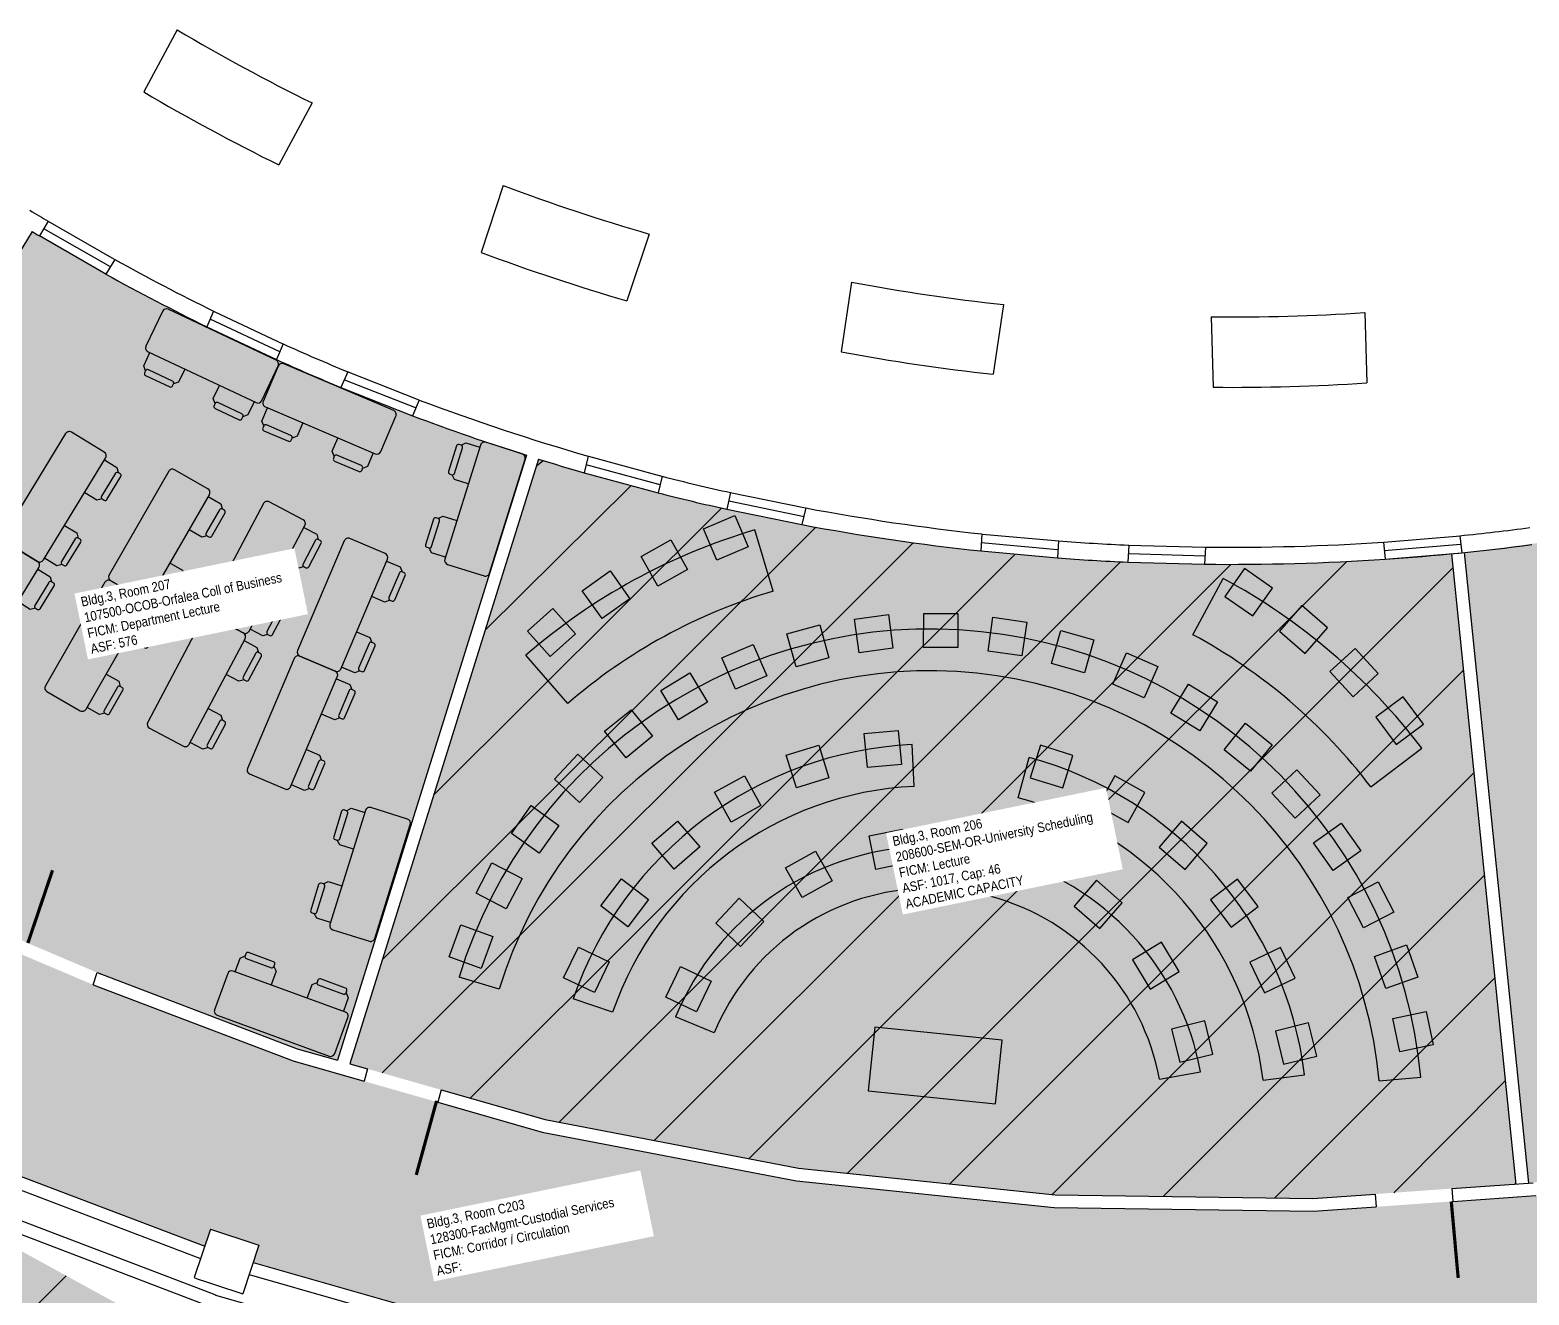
# Model space of a CAD drawing. Header units: inches. Extents: x 69197311 to 69201527, y 27671022 to 27674936.
# Drawn here: x 69199159 to 69199862, y 27671511 to 27672104 of the extents above; entities that cross this region are included whole.
import ezdxf

# ---------------------------------------------------------------- set-up
doc = ezdxf.new("R2010")
doc.units = ezdxf.units.IN
doc.header["$LTSCALE"] = 100
doc.header["$MEASUREMENT"] = 0
doc.layers.get('0').update_dxf_attribs({"linetype": 'CONTINUOUS'})
for name, color, linetype in [('A-DOOR', 2, 'CONTINUOUS'), ('A-FLOR', 3, 'CONTINUOUS'), ('A-FURN', 3, 'CONTINUOUS'), ('A-GLAZ', 1, 'CONTINUOUS'), ('A-WALL', 5, 'CONTINUOUS'), ('Rooms-Capacity', 4, 'CONTINUOUS'), ('Rooms-Category-Color', 7, 'CONTINUOUS'), ('Rooms-College-Color', 7, 'CONTINUOUS'), ('Rooms-Department-Color', 7, 'CONTINUOUS'), ('Rooms-Division-Color', 7, 'CONTINUOUS'), ('Rooms-Information', 7, 'CONTINUOUS')]:
    doc.layers.add(name, color=color, linetype=linetype)
doc.styles.add('CP_ROOMVNUMBER', font='arial.ttf', dxfattribs={"width": 0.85, "height": 0.075})
pattern_1 = [(45, (0, 0), (-26.51650429449553, 26.51650429449553), [])]

# ---------------------------------------------------------------- blocks, each defined once
blk = doc.blocks.new('Table + Chairs')
at = {"layer": 'A-FURN'}
for p, q in [((20.0000000293884, 29.99999999027285), (1.99992387535935, 29.99999999772346)), ((-1.241763430925291e-09, 27.99999999855127), (1.61429246277284e-08, -28.00000001179675)), ((22.00000004594525, -28.00000001117587), (22.00000002856056, 27.99999999089374)), ((29.63104361171524, 24.27115365759366), (29.63104358191292, 11.72884637758964)), ((31.67104357356827, 25.23115366221302), (30.59104360515873, 25.23115365476244)), ((32.63104358191292, 11.72884637758964), (32.63104359681408, 24.27115365759366)), ((30.59104357535641, 10.76884637669557), (31.67104358846943, 10.76884636924499)), ((29.56244228873402, -11.728846349443), (29.56244227383286, -24.27115363317231)), ((31.60244226548821, -10.76884634482364), (30.52244228217751, -10.76884634482364)), ((32.56244227383286, -24.27115362944702), (32.56244228873402, -11.72884633826713)), ((30.52244225237519, -25.23115361916522), (31.60244226548821, -25.23115363406638)), ((2.000000016142924, -30.00000001117587), (20.00000004594525, -30.00000001179675))]:
    blk.add_line(p, q, dxfattribs=at)
for points in [[(22.00000002856056, 26.99999999151462), (28.82219719762604, 26.99999999151462), (30.59104356045525, 25.23115365476244)], [(30.59104357535641, 10.76884637669557), (28.82219718272487, 8.999999991514622), (22.0686013388137, 8.999999998965203)], [(22.00000004563481, -9.000000004346171), (28.75359587464482, -9.000000004346171), (30.52244223747402, -10.76884634482364)], [(30.52244225237519, -25.23115361916522), (28.75359587464482, -27.00000001179675), (22.00000004563481, -27.00000001179675)]]:
    blk.add_lwpolyline(points, dxfattribs=at)
for centre, radius, start, end in [((1.999999998758238, 27.99999999917215), 2, 89.99999997628409, 180.0000000177869), ((20.00000002856056, 27.99999999027285), 2, 1.778698488949147e-08, 89.99999997628409), ((30.59104357535641, 24.27115365014308), 0.9600000078126194, 89.99999914622636, 179.9999995731132), ((31.67104358846943, 24.27115365386837), 0.9599999999999996, 0, 90), ((30.59104360515873, 11.72884637013906), 0.9600000044374749, 180, 270), ((31.67104358846943, 11.72884638131493), 0.960000005562523, 270, 359.9999997865566), ((30.52244226727635, -11.72884635316829), 0.9600000078126194, 89.99999914622636, 179.9999995731132), ((31.60244226548821, -11.72884634571771), 0.9599999999999996, 0, 90), ((2.000000016142924, -28.00000001117587), 2, 180.0000000177869, 270), ((20.00000004594525, -28.00000001179675), 2, 270, 1.778695944505402e-08), ((30.52244228217751, -24.27115362199644), 0.9600000044374749, 180, 270), ((31.60244226548821, -24.27115362199644), 0.960000005562523, 270, 359.9999997865566)]:
    blk.add_arc(centre, radius, start, end, dxfattribs=at)
blk = doc.blocks.new('*U11')
at = {"layer": 'A-FURN'}
blk.add_lwpolyline([(7.369307279586792, -3.108333382755518), (-7.369258612394333, 3.108312856405973), (-1.151213273406029, 17.85019580647349), (13.58735270798206, 11.63354950025678)], close=True, dxfattribs=at)
blk = doc.blocks.new('*U12')
at = {"color": 0, "linetype": 'ByBlock', "lineweight": -2, "transparency": 16777216}
for p, rotation in [((69199547.74625815, 27671716.71254561), 307.2903862480623), ((69199511.66058788, 27671700.88706709), 324.8602574987082), ((69199482.03554618, 27671674.90672307), 342.4301287493541)]:
    blk.add_blockref('*U11', p, dxfattribs=dict(at, rotation=rotation))
blk.add_blockref('*U11', (69199461.63517697, 27671641.19550379), dxfattribs=at)
blk = doc.blocks.new('*U13')
at = {"layer": 'A-FURN'}
blk.add_lwpolyline([(3.739663824439049, -10.67612842842937), (-10.67528663575649, -3.742066260427237), (-3.739663913846016, 10.67612842842937), (10.67528663575649, 3.742066189646721)], close=True, dxfattribs=at)
blk = doc.blocks.new('*U14')
at = {"color": 0, "linetype": 'ByBlock', "lineweight": -2, "transparency": 16777216}
for p, rotation in [((69199558.74532479, 27671766.79590467), 301.075042275274), ((69199523.52182195, 27671758.58634529), 312.8600338202193), ((69199490.71751547, 27671743.35580053), 324.6450253651645), ((69199461.71537438, 27671721.74636208), 336.4300169101097), ((69199437.73807548, 27671694.66904399), 348.2150084550549)]:
    blk.add_blockref('*U13', p, dxfattribs=dict(at, rotation=rotation))
blk.add_blockref('*U13', (69199419.79645744, 27671663.26537606), dxfattribs=at)
blk = doc.blocks.new('*U15')
at = {"layer": 'A-FURN'}
blk.add_lwpolyline([(4.821261361241341, -10.23329088836908), (-10.23220570385456, -4.823564134538174), (-4.82126148045063, 10.23329088836908), (10.23220570385456, 4.823564074933529)], close=True, dxfattribs=at)
blk = doc.blocks.new('*U16')
at = {"color": 0, "linetype": 'ByBlock', "lineweight": -2, "transparency": 16777216}
for p, rotation in [((69199554.54506749, 27671820.87199564), 297.4495578507831), ((69199585.91963758, 27671822.33077997), 289.630752582131), ((69199617.20098001, 27671819.50778254), 281.8119473134789), ((69199523.66063325, 27671815.15855347), 305.2683631194352), ((69199493.84058501, 27671805.29668642), 313.0871683880873), ((69199647.80746476, 27671812.45549278), 273.9931420448269), ((69199677.17000973, 27671801.30503754), 266.1743367761749), ((69199465.6393822, 27671791.46976125), 320.9059736567395), ((69199704.74266207, 27671786.26374296), 258.3555315075226), ((69199439.58138427, 27671773.93486907), 328.7247789253917), ((69199730.01274928, 27671767.61127954), 250.5367262388706), ((69199416.15110096, 27671753.01804514), 336.5435841940437), ((69199752.51041168, 27671745.69446211), 242.7179209702184), ((69199395.78418355, 27671729.1082067), 344.3623894626958), ((69199771.81733866, 27671720.9208013), 234.8991157015663), ((69199378.85932457, 27671702.64992164), 352.1811947313479), ((69199787.57454665, 27671693.75092652), 227.0803104329142), ((69199799.48905377, 27671664.69002117), 219.2615051642622), ((69199807.33932748, 27671634.2784296), 211.4426998956101)]:
    blk.add_blockref('*U15', p, dxfattribs=dict(at, rotation=rotation))
blk.add_blockref('*U15', (69199365.69121663, 27671674.13514244), dxfattribs=at)
blk = doc.blocks.new('*U17')
at = {"layer": 'A-FURN'}
blk.add_lwpolyline([(-0.6777580380439758, -11.29183103516698), (-11.29198330640793, 0.6752169169485569), (0.6777580082416534, 11.29183103516698), (11.29198330640793, -0.6752170510590076)], close=True, dxfattribs=at)
blk = doc.blocks.new('*U18')
at = {"color": 0, "linetype": 'ByBlock', "lineweight": -2, "transparency": 16777216}
for p, rotation in [((69199485.14717299, 27671865.81471189), 341.5448217482181), ((69199456.36118872, 27671853.97660818), 347.6965478321454), ((69199429.00955693, 27671839.12191775), 353.8482739160727)]:
    blk.add_blockref('*U17', p, dxfattribs=dict(at, rotation=rotation))
blk.add_blockref('*U17', (69199403.40728064, 27671821.42171896), dxfattribs=at)
blk = doc.blocks.new('*U19')
at = {"layer": 'A-FURN'}
blk.add_lwpolyline([(7.369307279586792, -3.108333382755518), (-7.369258612394333, 3.108312856405973), (-1.151213273406029, 17.85019580647349), (13.58735270798206, 11.63354950025678)], close=True, dxfattribs=at)
blk = doc.blocks.new('*U20')
at = {"color": 0, "linetype": 'ByBlock', "lineweight": -2, "transparency": 16777216}
for p, rotation in [((69199547.74625815, 27671716.71254561), 307.2903862480623), ((69199511.66058788, 27671700.88706709), 324.8602574987082), ((69199482.03554618, 27671674.90672307), 342.4301287493541)]:
    blk.add_blockref('*U19', p, dxfattribs=dict(at, rotation=rotation))
blk.add_blockref('*U19', (69199461.63517697, 27671641.19550379), dxfattribs=at)
blk = doc.blocks.new('*U21')
at = {"layer": 'A-FURN'}
blk.add_lwpolyline([(3.739663824439049, -10.67612842842937), (-10.67528663575649, -3.742066260427237), (-3.739663913846016, 10.67612842842937), (10.67528663575649, 3.742066189646721)], close=True, dxfattribs=at)
blk = doc.blocks.new('*U22')
at = {"color": 0, "linetype": 'ByBlock', "lineweight": -2, "transparency": 16777216}
for p, rotation in [((69199558.74532479, 27671766.79590467), 301.075042275274), ((69199523.52182195, 27671758.58634529), 312.8600338202193), ((69199490.71751547, 27671743.35580053), 324.6450253651645), ((69199461.71537438, 27671721.74636208), 336.4300169101097), ((69199437.73807548, 27671694.66904399), 348.2150084550549)]:
    blk.add_blockref('*U21', p, dxfattribs=dict(at, rotation=rotation))
blk.add_blockref('*U21', (69199419.79645744, 27671663.26537606), dxfattribs=at)
blk = doc.blocks.new('*U23')
at = {"layer": 'A-FURN'}
blk.add_lwpolyline([(-0.6777580380439758, -11.29183103516698), (-11.29198330640793, 0.6752169169485569), (0.6777580082416534, 11.29183103516698), (11.29198330640793, -0.6752170510590076)], close=True, dxfattribs=at)
blk = doc.blocks.new('*U24')
at = {"color": 0, "linetype": 'ByBlock', "lineweight": -2, "transparency": 16777216}
for p, rotation in [((69199485.14717299, 27671865.81471189), 341.5448217482181), ((69199456.36118872, 27671853.97660818), 347.6965478321454), ((69199429.00955693, 27671839.12191775), 353.8482739160727)]:
    blk.add_blockref('*U23', p, dxfattribs=dict(at, rotation=rotation))
blk.add_blockref('*U23', (69199403.40728064, 27671821.42171896), dxfattribs=at)

msp = doc.modelspace()

# ---------------------------------------------------------------- hatches: boundary and pattern name
at = {"layer": 'Rooms-Capacity'}
h = msp.add_hatch(dxfattribs=at)
h.set_pattern_fill('ANSI31', color=256, scale=300, style=0)
h.set_pattern_definition(pattern_1)
edge = h.paths.add_edge_path()
edge.add_line((69199519.2504091, 27671570.29798446), (69199639.51212722, 27671557.82005546))
edge.add_line((69199639.51212722, 27671557.82005546), (69199760.40625857, 27671556.03439976))
edge.add_line((69199760.40625857, 27671556.03439976), (69199789.59018523, 27671558.11424194))
edge.add_line((69199789.59018523, 27671558.11424194), (69199825.50580344, 27671560.67382958))
edge.add_line((69199825.50580344, 27671560.67382958), (69199855.66255242, 27671562.64077414))
edge.add_line((69199855.66255239, 27671562.64077413), (69199825.55941412, 27671858.36415491))
edge.add_arc((69199721.44889782, 27672941.97427492), 1088.599968667274, 252.6803046524056, 275.4879884514759, ccw=False)
edge.add_line((69199397.3693623, 27671902.733039), (69199308.92238852, 27671619.17778912))
edge.add_line((69199308.92238852, 27671619.17778912), (69199317.12350073, 27671616.83798666))
edge.add_line((69199317.12350073, 27671616.83798666), (69199351.74380183, 27671606.96070851))
edge.add_line((69199351.74380183, 27671606.96070851), (69199400.50300711, 27671593.04955763))
edge.add_line((69199400.50300711, 27671593.04955763), (69199519.2504091, 27671570.29798446))
h = msp.add_hatch(dxfattribs=at)
h.set_pattern_fill('ANSI31', color=256, scale=300, style=0)
h.set_pattern_definition(pattern_1)
h.paths.add_polyline_path([(69198949.13047513, 27671664.01720709), (69198795.30906674, 27671411.86803553), (69198800.4458251, 27671408.7697687), (69198831.5120892, 27671390.52640454), (69198932.66355234, 27671336.72076119), (69198965.15463598, 27671321.15597393), (69198995.19120188, 27671307.47349158), (69199028.23413154, 27671293.18486622), (69199058.77626885, 27671280.67153587), (69199092.3710447, 27671267.65907239), (69199223.29123406, 27671224.14600047), (69199257.99150085, 27671214.45969509), (69199289.94768342, 27671206.20087496), (69199324.96980959, 27671197.86717067), (69199357.22086087, 27671190.84753229), (69199392.5648465, 27671183.86642911), (69199416.87935024, 27671179.49151607), (69199468.31828484, 27671470.09196571), (69199416.22402471, 27671480.07303765), (69199412.41895558, 27671460.21321766), (69199237.56676127, 27671485.98610763), (69199082.67801192, 27671570.99422464), (69199091.02128299, 27671588.15850855), (69199021.91385263, 27671621.75047353), (69199017.38729215, 27671613.37350448), (69198996.27272192, 27671624.78292704), (69199000.79928237, 27671633.15989607)])
at = {"layer": 'Rooms-Category-Color', "true_color": 0xffff64}
h = msp.add_hatch(color=51, dxfattribs=at)
edge = h.paths.add_edge_path()
edge.add_line((69199303.15089515, 27671620.82441389), (69199391.64646626, 27671904.53546362))
edge.add_arc((69199721.34509341, 27672941.37817845), 1088.000000019028, 238.93105535514178, 252.3602070149921, ccw=False)
edge.add_line((69199159.86186835, 27672009.45511939), (69199005.37773022, 27671756.21957923))
edge.add_line((69199005.37773022, 27671756.21957923), (69199062.50116542, 27671722.10469054))
edge.add_line((69199062.50116542, 27671722.10469054), (69199157.20475791, 27671676.07085966))
edge.add_line((69199157.20475791, 27671676.07085966), (69199190.4276819, 27671661.94186472))
edge.add_line((69199190.4276819, 27671661.94186472), (69199284.23510434, 27671626.22114705))
edge.add_line((69199284.23510434, 27671626.22114705), (69199303.15089515, 27671620.82441389))
h = msp.add_hatch(color=51, dxfattribs=at)
edge = h.paths.add_edge_path()
edge.add_line((69199519.2504091, 27671570.29798446), (69199639.51212722, 27671557.82005546))
edge.add_line((69199639.51212722, 27671557.82005546), (69199760.40625857, 27671556.03439976))
edge.add_line((69199760.40625857, 27671556.03439976), (69199789.59018523, 27671558.11424194))
edge.add_line((69199789.59018523, 27671558.11424194), (69199825.50580344, 27671560.67382958))
edge.add_line((69199825.50580344, 27671560.67382958), (69199855.66255242, 27671562.64077414))
edge.add_line((69199855.66255239, 27671562.64077413), (69199825.55941412, 27671858.36415491))
edge.add_arc((69199721.44889782, 27672941.97427492), 1088.599968667274, 252.6803046524056, 275.4879884514759, ccw=False)
edge.add_line((69199397.3693623, 27671902.733039), (69199308.92238852, 27671619.17778912))
edge.add_line((69199308.92238852, 27671619.17778912), (69199317.12350073, 27671616.83798666))
edge.add_line((69199317.12350073, 27671616.83798666), (69199351.74380183, 27671606.96070851))
edge.add_line((69199351.74380183, 27671606.96070851), (69199400.50300711, 27671593.04955763))
edge.add_line((69199400.50300711, 27671593.04955763), (69199519.2504091, 27671570.29798446))
at = {"layer": 'Rooms-Category-Color', "true_color": 0xfa9ba3}
h = msp.add_hatch(color=241, dxfattribs=at)
edge = h.paths.add_edge_path()
edge.add_arc((69199652.69893168, 27673377.26084651), 1528.784391157919, 276.71755623772003, 281.445745607638, ccw=False)
edge.add_line((69199831.5285671, 27671858.97178439), (69199861.63170537, 27671563.24840359))
edge.add_arc((69199418.63836429, 27675046.30505436), 3511.114742181804, 277.2482609196575, 279.7987188045652)
edge.add_line((69200016.18607926, 27671586.41149226), (69199956.07081002, 27671878.87931363))
at = {"layer": 'Rooms-Category-Color', "true_color": 0xadadad}
msp.add_hatch(color=253, dxfattribs=at).paths.add_polyline_path([(69199926.06552023, 27671468.57401015), (69199923.92153575, 27671479.00474557), (69199929.7986694, 27671480.21276043), (69199931.99457958, 27671469.52940042), (69199991.28517318, 27671479.08330309), (69199993.35913116, 27671468.9932548), (69200120.69702724, 27671495.16690998), (69200101.7714612, 27671587.24200406), (69200067.74570948, 27671752.78126895), (69199993.30201636, 27671737.47974747), (69200025.3006221, 27671581.80278522), (69199912.64849424, 27671563.65037013), (69199915.33979197, 27671550.55689168), (69199909.4626583, 27671549.34887683), (69199906.71943489, 27671562.69497985), (69199881.69957168, 27671558.66335657), (69199826.04787353, 27671554.6972436), (69199790.13225535, 27671552.13765596), (69199760.57552357, 27671550.03124518), (69199639.15751782, 27671551.82463872), (69199518.37466574, 27671564.35663873), (69199399.11269182, 27671587.20680203), (69199350.15453072, 27671601.17471562), (69199315.5342296, 27671611.05199375), (69199282.3409616, 27671620.52213496), (69199188.5006638, 27671656.25537116), (69199155.26374671, 27671670.34307327), (69199059.64617589, 27671716.82117369), (69199037.4087836, 27671730.10164537), (69198988.18616393, 27671647.68117633), (69199003.65427193, 27671638.44341288), (69199007.6821445, 27671645.89749724), (69199028.79671477, 27671634.48807471), (69199024.76884219, 27671627.03399035), (69199054.34299836, 27671612.65848815), (69199086.72419879, 27671596.9185287), (69199130.71830007, 27671575.53373257), (69199240.80985583, 27671533.61221637), (69199243.49750215, 27671541.69868672), (69199266.27252007, 27671534.12910559), (69199263.58487377, 27671526.04263524), (69199376.8676472, 27671493.72271239), (69199421.13502142, 27671485.24124341), (69199456.50903657, 27671478.46370993), (69199492.56625973, 27671471.55527624), (69199493.80887382, 27671479.98559984), (69199517.55233201, 27671476.48585801), (69199516.30971792, 27671468.05553442), (69199576.20033234, 27671461.84149686), (69199612.00898352, 27671458.12611832), (69199633.4837672, 27671455.897971), (69199751.27399272, 27671454.15816124), (69199751.0338184, 27671462.67618694), (69199775.02428392, 27671463.35262232), (69199775.26445824, 27671454.83459661), (69199883.7475855, 27671462.56583127), (69199919.48325506, 27671467.51336432)])
at = {"layer": 'Rooms-Category-Color', "true_color": 0xffff64}
msp.add_hatch(color=51, dxfattribs=at).paths.add_polyline_path([(69198949.13047513, 27671664.01720709), (69198795.30906674, 27671411.86803553), (69198800.4458251, 27671408.7697687), (69198831.5120892, 27671390.52640454), (69198932.66355234, 27671336.72076119), (69198965.15463598, 27671321.15597393), (69198995.19120188, 27671307.47349158), (69199028.23413154, 27671293.18486622), (69199058.77626885, 27671280.67153587), (69199092.3710447, 27671267.65907239), (69199223.29123406, 27671224.14600047), (69199257.99150085, 27671214.45969509), (69199289.94768342, 27671206.20087496), (69199324.96980959, 27671197.86717067), (69199357.22086087, 27671190.84753229), (69199392.5648465, 27671183.86642911), (69199416.87935024, 27671179.49151607), (69199468.31828484, 27671470.09196571), (69199416.22402471, 27671480.07303765), (69199412.41895558, 27671460.21321766), (69199237.56676127, 27671485.98610763), (69199082.67801192, 27671570.99422464), (69199091.02128299, 27671588.15850855), (69199021.91385263, 27671621.75047353), (69199017.38729215, 27671613.37350448), (69198996.27272192, 27671624.78292704), (69199000.79928237, 27671633.15989607)])
at = {"layer": 'Rooms-College-Color', "true_color": 0xfa9ba3}
h = msp.add_hatch(color=241, dxfattribs=at)
edge = h.paths.add_edge_path()
edge.add_line((69199303.15089515, 27671620.82441389), (69199391.64646626, 27671904.53546362))
edge.add_arc((69199721.34509341, 27672941.37817845), 1088.000000019028, 238.93105535514178, 252.3602070149921, ccw=False)
edge.add_line((69199159.86186835, 27672009.45511939), (69199005.37773022, 27671756.21957923))
edge.add_line((69199005.37773022, 27671756.21957923), (69199062.50116542, 27671722.10469054))
edge.add_line((69199062.50116542, 27671722.10469054), (69199157.20475791, 27671676.07085966))
edge.add_line((69199157.20475791, 27671676.07085966), (69199190.4276819, 27671661.94186472))
edge.add_line((69199190.4276819, 27671661.94186472), (69199284.23510434, 27671626.22114705))
edge.add_line((69199284.23510434, 27671626.22114705), (69199303.15089515, 27671620.82441389))
at = {"layer": 'Rooms-College-Color', "true_color": 0xffff64}
h = msp.add_hatch(color=51, dxfattribs=at)
edge = h.paths.add_edge_path()
edge.add_line((69199519.2504091, 27671570.29798446), (69199639.51212722, 27671557.82005546))
edge.add_line((69199639.51212722, 27671557.82005546), (69199760.40625857, 27671556.03439976))
edge.add_line((69199760.40625857, 27671556.03439976), (69199789.59018523, 27671558.11424194))
edge.add_line((69199789.59018523, 27671558.11424194), (69199825.50580344, 27671560.67382958))
edge.add_line((69199825.50580344, 27671560.67382958), (69199855.66255242, 27671562.64077414))
edge.add_line((69199855.66255239, 27671562.64077413), (69199825.55941412, 27671858.36415491))
edge.add_arc((69199721.44889782, 27672941.97427492), 1088.599968667274, 252.6803046524056, 275.4879884514759, ccw=False)
edge.add_line((69199397.3693623, 27671902.733039), (69199308.92238852, 27671619.17778912))
edge.add_line((69199308.92238852, 27671619.17778912), (69199317.12350073, 27671616.83798666))
edge.add_line((69199317.12350073, 27671616.83798666), (69199351.74380183, 27671606.96070851))
edge.add_line((69199351.74380183, 27671606.96070851), (69199400.50300711, 27671593.04955763))
edge.add_line((69199400.50300711, 27671593.04955763), (69199519.2504091, 27671570.29798446))
at = {"layer": 'Rooms-College-Color', "true_color": 0xfa9ba3}
h = msp.add_hatch(color=241, dxfattribs=at)
edge = h.paths.add_edge_path()
edge.add_arc((69199652.69893168, 27673377.26084651), 1528.784391157919, 276.71755623772003, 281.445745607638, ccw=False)
edge.add_line((69199831.5285671, 27671858.97178439), (69199861.63170537, 27671563.24840359))
edge.add_arc((69199418.63836429, 27675046.30505436), 3511.114742181804, 277.2482609196575, 279.7987188045652)
edge.add_line((69200016.18607926, 27671586.41149226), (69199956.07081002, 27671878.87931363))
at = {"layer": 'Rooms-College-Color', "true_color": 0xadadad}
msp.add_hatch(color=253, dxfattribs=at).paths.add_polyline_path([(69199926.06552023, 27671468.57401015), (69199923.92153575, 27671479.00474557), (69199929.7986694, 27671480.21276043), (69199931.99457958, 27671469.52940042), (69199991.28517318, 27671479.08330309), (69199993.35913116, 27671468.9932548), (69200120.69702724, 27671495.16690998), (69200101.7714612, 27671587.24200406), (69200067.74570948, 27671752.78126895), (69199993.30201636, 27671737.47974747), (69200025.3006221, 27671581.80278522), (69199912.64849424, 27671563.65037013), (69199915.33979197, 27671550.55689168), (69199909.4626583, 27671549.34887683), (69199906.71943489, 27671562.69497985), (69199881.69957168, 27671558.66335657), (69199826.04787353, 27671554.6972436), (69199790.13225535, 27671552.13765596), (69199760.57552357, 27671550.03124518), (69199639.15751782, 27671551.82463872), (69199518.37466574, 27671564.35663873), (69199399.11269182, 27671587.20680203), (69199350.15453072, 27671601.17471562), (69199315.5342296, 27671611.05199375), (69199282.3409616, 27671620.52213496), (69199188.5006638, 27671656.25537116), (69199155.26374671, 27671670.34307327), (69199059.64617589, 27671716.82117369), (69199037.4087836, 27671730.10164537), (69198988.18616393, 27671647.68117633), (69199003.65427193, 27671638.44341288), (69199007.6821445, 27671645.89749724), (69199028.79671477, 27671634.48807471), (69199024.76884219, 27671627.03399035), (69199054.34299836, 27671612.65848815), (69199086.72419879, 27671596.9185287), (69199130.71830007, 27671575.53373257), (69199240.80985583, 27671533.61221637), (69199243.49750215, 27671541.69868672), (69199266.27252007, 27671534.12910559), (69199263.58487377, 27671526.04263524), (69199376.8676472, 27671493.72271239), (69199421.13502142, 27671485.24124341), (69199456.50903657, 27671478.46370993), (69199492.56625973, 27671471.55527624), (69199493.80887382, 27671479.98559984), (69199517.55233201, 27671476.48585801), (69199516.30971792, 27671468.05553442), (69199576.20033234, 27671461.84149686), (69199612.00898352, 27671458.12611832), (69199633.4837672, 27671455.897971), (69199751.27399272, 27671454.15816124), (69199751.0338184, 27671462.67618694), (69199775.02428392, 27671463.35262232), (69199775.26445824, 27671454.83459661), (69199883.7475855, 27671462.56583127), (69199919.48325506, 27671467.51336432)])
at = {"layer": 'Rooms-College-Color', "true_color": 0xffff64}
msp.add_hatch(color=51, dxfattribs=at).paths.add_polyline_path([(69198949.13047513, 27671664.01720709), (69198795.30906674, 27671411.86803553), (69198800.4458251, 27671408.7697687), (69198831.5120892, 27671390.52640454), (69198932.66355234, 27671336.72076119), (69198965.15463598, 27671321.15597393), (69198995.19120188, 27671307.47349158), (69199028.23413154, 27671293.18486622), (69199058.77626885, 27671280.67153587), (69199092.3710447, 27671267.65907239), (69199223.29123406, 27671224.14600047), (69199257.99150085, 27671214.45969509), (69199289.94768342, 27671206.20087496), (69199324.96980959, 27671197.86717067), (69199357.22086087, 27671190.84753229), (69199392.5648465, 27671183.86642911), (69199416.87935024, 27671179.49151607), (69199468.31828484, 27671470.09196571), (69199416.22402471, 27671480.07303765), (69199412.41895558, 27671460.21321766), (69199237.56676127, 27671485.98610763), (69199082.67801192, 27671570.99422464), (69199091.02128299, 27671588.15850855), (69199021.91385263, 27671621.75047353), (69199017.38729215, 27671613.37350448), (69198996.27272192, 27671624.78292704), (69199000.79928237, 27671633.15989607)])
at = {"layer": 'Rooms-Department-Color', "true_color": 0xfa9ba3}
h = msp.add_hatch(color=241, dxfattribs=at)
edge = h.paths.add_edge_path()
edge.add_line((69199303.15089515, 27671620.82441389), (69199391.64646626, 27671904.53546362))
edge.add_arc((69199721.34509341, 27672941.37817845), 1088.000000019028, 238.93105535514178, 252.3602070149921, ccw=False)
edge.add_line((69199159.86186835, 27672009.45511939), (69199005.37773022, 27671756.21957923))
edge.add_line((69199005.37773022, 27671756.21957923), (69199062.50116542, 27671722.10469054))
edge.add_line((69199062.50116542, 27671722.10469054), (69199157.20475791, 27671676.07085966))
edge.add_line((69199157.20475791, 27671676.07085966), (69199190.4276819, 27671661.94186472))
edge.add_line((69199190.4276819, 27671661.94186472), (69199284.23510434, 27671626.22114705))
edge.add_line((69199284.23510434, 27671626.22114705), (69199303.15089515, 27671620.82441389))
at = {"layer": 'Rooms-Department-Color', "true_color": 0x003fff}
h = msp.add_hatch(color=160, dxfattribs=at)
edge = h.paths.add_edge_path()
edge.add_line((69199519.2504091, 27671570.29798446), (69199639.51212722, 27671557.82005546))
edge.add_line((69199639.51212722, 27671557.82005546), (69199760.40625857, 27671556.03439976))
edge.add_line((69199760.40625857, 27671556.03439976), (69199789.59018523, 27671558.11424194))
edge.add_line((69199789.59018523, 27671558.11424194), (69199825.50580344, 27671560.67382958))
edge.add_line((69199825.50580344, 27671560.67382958), (69199855.66255242, 27671562.64077414))
edge.add_line((69199855.66255239, 27671562.64077413), (69199825.55941412, 27671858.36415491))
edge.add_arc((69199721.44889782, 27672941.97427492), 1088.599968667274, 252.6803046524056, 275.4879884514759, ccw=False)
edge.add_line((69199397.3693623, 27671902.733039), (69199308.92238852, 27671619.17778912))
edge.add_line((69199308.92238852, 27671619.17778912), (69199317.12350073, 27671616.83798666))
edge.add_line((69199317.12350073, 27671616.83798666), (69199351.74380183, 27671606.96070851))
edge.add_line((69199351.74380183, 27671606.96070851), (69199400.50300711, 27671593.04955763))
edge.add_line((69199400.50300711, 27671593.04955763), (69199519.2504091, 27671570.29798446))
at = {"layer": 'Rooms-Department-Color', "true_color": 0xfa9ba3}
h = msp.add_hatch(color=241, dxfattribs=at)
edge = h.paths.add_edge_path()
edge.add_arc((69199652.69893168, 27673377.26084651), 1528.784391157919, 276.71755623772003, 281.445745607638, ccw=False)
edge.add_line((69199831.5285671, 27671858.97178439), (69199861.63170537, 27671563.24840359))
edge.add_arc((69199418.63836429, 27675046.30505436), 3511.114742181804, 277.2482609196575, 279.7987188045652)
edge.add_line((69200016.18607926, 27671586.41149226), (69199956.07081002, 27671878.87931363))
at = {"layer": 'Rooms-Department-Color', "true_color": 0xacacac}
msp.add_hatch(color=253, dxfattribs=at).paths.add_polyline_path([(69199926.06552023, 27671468.57401015), (69199923.92153575, 27671479.00474557), (69199929.7986694, 27671480.21276043), (69199931.99457958, 27671469.52940042), (69199991.28517318, 27671479.08330309), (69199993.35913116, 27671468.9932548), (69200120.69702724, 27671495.16690998), (69200101.7714612, 27671587.24200406), (69200067.74570948, 27671752.78126895), (69199993.30201636, 27671737.47974747), (69200025.3006221, 27671581.80278522), (69199912.64849424, 27671563.65037013), (69199915.33979197, 27671550.55689168), (69199909.4626583, 27671549.34887683), (69199906.71943489, 27671562.69497985), (69199881.69957168, 27671558.66335657), (69199826.04787353, 27671554.6972436), (69199790.13225535, 27671552.13765596), (69199760.57552357, 27671550.03124518), (69199639.15751782, 27671551.82463872), (69199518.37466574, 27671564.35663873), (69199399.11269182, 27671587.20680203), (69199350.15453072, 27671601.17471562), (69199315.5342296, 27671611.05199375), (69199282.3409616, 27671620.52213496), (69199188.5006638, 27671656.25537116), (69199155.26374671, 27671670.34307327), (69199059.64617589, 27671716.82117369), (69199037.4087836, 27671730.10164537), (69198988.18616393, 27671647.68117633), (69199003.65427193, 27671638.44341288), (69199007.6821445, 27671645.89749724), (69199028.79671477, 27671634.48807471), (69199024.76884219, 27671627.03399035), (69199054.34299836, 27671612.65848815), (69199086.72419879, 27671596.9185287), (69199130.71830007, 27671575.53373257), (69199240.80985583, 27671533.61221637), (69199243.49750215, 27671541.69868672), (69199266.27252007, 27671534.12910559), (69199263.58487377, 27671526.04263524), (69199376.8676472, 27671493.72271239), (69199421.13502142, 27671485.24124341), (69199456.50903657, 27671478.46370993), (69199492.56625973, 27671471.55527624), (69199493.80887382, 27671479.98559984), (69199517.55233201, 27671476.48585801), (69199516.30971792, 27671468.05553442), (69199576.20033234, 27671461.84149686), (69199612.00898352, 27671458.12611832), (69199633.4837672, 27671455.897971), (69199751.27399272, 27671454.15816124), (69199751.0338184, 27671462.67618694), (69199775.02428392, 27671463.35262232), (69199775.26445824, 27671454.83459661), (69199883.7475855, 27671462.56583127), (69199919.48325506, 27671467.51336432)])
at = {"layer": 'Rooms-Department-Color', "true_color": 0x003fff}
msp.add_hatch(color=160, dxfattribs=at).paths.add_polyline_path([(69198949.13047513, 27671664.01720709), (69198795.30906674, 27671411.86803553), (69198800.4458251, 27671408.7697687), (69198831.5120892, 27671390.52640454), (69198932.66355234, 27671336.72076119), (69198965.15463598, 27671321.15597393), (69198995.19120188, 27671307.47349158), (69199028.23413154, 27671293.18486622), (69199058.77626885, 27671280.67153587), (69199092.3710447, 27671267.65907239), (69199223.29123406, 27671224.14600047), (69199257.99150085, 27671214.45969509), (69199289.94768342, 27671206.20087496), (69199324.96980959, 27671197.86717067), (69199357.22086087, 27671190.84753229), (69199392.5648465, 27671183.86642911), (69199416.87935024, 27671179.49151607), (69199468.31828484, 27671470.09196571), (69199416.22402471, 27671480.07303765), (69199412.41895558, 27671460.21321766), (69199237.56676127, 27671485.98610763), (69199082.67801192, 27671570.99422464), (69199091.02128299, 27671588.15850855), (69199021.91385263, 27671621.75047353), (69199017.38729215, 27671613.37350448), (69198996.27272192, 27671624.78292704), (69199000.79928237, 27671633.15989607)])
at = {"layer": 'Rooms-Division-Color', "true_color": 0xfa9ba3}
h = msp.add_hatch(color=241, dxfattribs=at)
edge = h.paths.add_edge_path()
edge.add_line((69199303.15089515, 27671620.82441389), (69199391.64646626, 27671904.53546362))
edge.add_arc((69199721.34509341, 27672941.37817845), 1088.000000019028, 238.93105535514178, 252.3602070149921, ccw=False)
edge.add_line((69199159.86186835, 27672009.45511939), (69199005.37773022, 27671756.21957923))
edge.add_line((69199005.37773022, 27671756.21957923), (69199062.50116542, 27671722.10469054))
edge.add_line((69199062.50116542, 27671722.10469054), (69199157.20475791, 27671676.07085966))
edge.add_line((69199157.20475791, 27671676.07085966), (69199190.4276819, 27671661.94186472))
edge.add_line((69199190.4276819, 27671661.94186472), (69199284.23510434, 27671626.22114705))
edge.add_line((69199284.23510434, 27671626.22114705), (69199303.15089515, 27671620.82441389))
at = {"layer": 'Rooms-Division-Color', "true_color": 0x003fff}
h = msp.add_hatch(color=160, dxfattribs=at)
edge = h.paths.add_edge_path()
edge.add_line((69199519.2504091, 27671570.29798446), (69199639.51212722, 27671557.82005546))
edge.add_line((69199639.51212722, 27671557.82005546), (69199760.40625857, 27671556.03439976))
edge.add_line((69199760.40625857, 27671556.03439976), (69199789.59018523, 27671558.11424194))
edge.add_line((69199789.59018523, 27671558.11424194), (69199825.50580344, 27671560.67382958))
edge.add_line((69199825.50580344, 27671560.67382958), (69199855.66255242, 27671562.64077414))
edge.add_line((69199855.66255239, 27671562.64077413), (69199825.55941412, 27671858.36415491))
edge.add_arc((69199721.44889782, 27672941.97427492), 1088.599968667274, 252.6803046524056, 275.4879884514759, ccw=False)
edge.add_line((69199397.3693623, 27671902.733039), (69199308.92238852, 27671619.17778912))
edge.add_line((69199308.92238852, 27671619.17778912), (69199317.12350073, 27671616.83798666))
edge.add_line((69199317.12350073, 27671616.83798666), (69199351.74380183, 27671606.96070851))
edge.add_line((69199351.74380183, 27671606.96070851), (69199400.50300711, 27671593.04955763))
edge.add_line((69199400.50300711, 27671593.04955763), (69199519.2504091, 27671570.29798446))
at = {"layer": 'Rooms-Division-Color', "true_color": 0xfa9ba3}
h = msp.add_hatch(color=241, dxfattribs=at)
edge = h.paths.add_edge_path()
edge.add_arc((69199652.69893168, 27673377.26084651), 1528.784391157919, 276.71755623772003, 281.445745607638, ccw=False)
edge.add_line((69199831.5285671, 27671858.97178439), (69199861.63170537, 27671563.24840359))
edge.add_arc((69199418.63836429, 27675046.30505436), 3511.114742181804, 277.2482609196575, 279.7987188045652)
edge.add_line((69200016.18607926, 27671586.41149226), (69199956.07081002, 27671878.87931363))
at = {"layer": 'Rooms-Division-Color', "true_color": 0xadadad}
msp.add_hatch(color=253, dxfattribs=at).paths.add_polyline_path([(69199926.06552023, 27671468.57401015), (69199923.92153575, 27671479.00474557), (69199929.7986694, 27671480.21276043), (69199931.99457958, 27671469.52940042), (69199991.28517318, 27671479.08330309), (69199993.35913116, 27671468.9932548), (69200120.69702724, 27671495.16690998), (69200101.7714612, 27671587.24200406), (69200067.74570948, 27671752.78126895), (69199993.30201636, 27671737.47974747), (69200025.3006221, 27671581.80278522), (69199912.64849424, 27671563.65037013), (69199915.33979197, 27671550.55689168), (69199909.4626583, 27671549.34887683), (69199906.71943489, 27671562.69497985), (69199881.69957168, 27671558.66335657), (69199826.04787353, 27671554.6972436), (69199790.13225535, 27671552.13765596), (69199760.57552357, 27671550.03124518), (69199639.15751782, 27671551.82463872), (69199518.37466574, 27671564.35663873), (69199399.11269182, 27671587.20680203), (69199350.15453072, 27671601.17471562), (69199315.5342296, 27671611.05199375), (69199282.3409616, 27671620.52213496), (69199188.5006638, 27671656.25537116), (69199155.26374671, 27671670.34307327), (69199059.64617589, 27671716.82117369), (69199037.4087836, 27671730.10164537), (69198988.18616393, 27671647.68117633), (69199003.65427193, 27671638.44341288), (69199007.6821445, 27671645.89749724), (69199028.79671477, 27671634.48807471), (69199024.76884219, 27671627.03399035), (69199054.34299836, 27671612.65848815), (69199086.72419879, 27671596.9185287), (69199130.71830007, 27671575.53373257), (69199240.80985583, 27671533.61221637), (69199243.49750215, 27671541.69868672), (69199266.27252007, 27671534.12910559), (69199263.58487377, 27671526.04263524), (69199376.8676472, 27671493.72271239), (69199421.13502142, 27671485.24124341), (69199456.50903657, 27671478.46370993), (69199492.56625973, 27671471.55527624), (69199493.80887382, 27671479.98559984), (69199517.55233201, 27671476.48585801), (69199516.30971792, 27671468.05553442), (69199576.20033234, 27671461.84149686), (69199612.00898352, 27671458.12611832), (69199633.4837672, 27671455.897971), (69199751.27399272, 27671454.15816124), (69199751.0338184, 27671462.67618694), (69199775.02428392, 27671463.35262232), (69199775.26445824, 27671454.83459661), (69199883.7475855, 27671462.56583127), (69199919.48325506, 27671467.51336432)])
at = {"layer": 'Rooms-Division-Color', "true_color": 0x003fff}
msp.add_hatch(color=160, dxfattribs=at).paths.add_polyline_path([(69198949.13047513, 27671664.01720709), (69198795.30906674, 27671411.86803553), (69198800.4458251, 27671408.7697687), (69198831.5120892, 27671390.52640454), (69198932.66355234, 27671336.72076119), (69198965.15463598, 27671321.15597393), (69198995.19120188, 27671307.47349158), (69199028.23413154, 27671293.18486622), (69199058.77626885, 27671280.67153587), (69199092.3710447, 27671267.65907239), (69199223.29123406, 27671224.14600047), (69199257.99150085, 27671214.45969509), (69199289.94768342, 27671206.20087496), (69199324.96980959, 27671197.86717067), (69199357.22086087, 27671190.84753229), (69199392.5648465, 27671183.86642911), (69199416.87935024, 27671179.49151607), (69199468.31828484, 27671470.09196571), (69199416.22402471, 27671480.07303765), (69199412.41895558, 27671460.21321766), (69199237.56676127, 27671485.98610763), (69199082.67801192, 27671570.99422464), (69199091.02128299, 27671588.15850855), (69199021.91385263, 27671621.75047353), (69199017.38729215, 27671613.37350448), (69198996.27272192, 27671624.78292704), (69199000.79928237, 27671633.15989607)])

# ---------------------------------------------------------------- linework, layer by layer
at = {"layer": 'A-DOOR'}
for points in [[(69199157.91508031, 27671675.83014826, 1.5, 1.5, 0), (69199169.46923065, 27671709.9256261, 0, 0, 0), (69199170.17955312, 27671709.68491464, 0, 0, -0.4142135623730951), (69199190.81881276, 27671663.09606445, 0, 0, -0.4142135623730951)], [(69199349.55468976, 27671601.82252418, 1.5, 1.5, 0), (69199340.01952615, 27671567.10825253, 0, 0, 0), (69199339.29631217, 27671567.30690177, 0, 0, -0.4142135623730951), (69199315.96093059, 27671612.60546651, 0, 0, -0.4142135623730951)], [(69199825.30093941, 27671554.62949757, 1.5, 1.5, 0), (69199828.55275396, 27671518.77666362, 0, 0, 0), (69199827.80581993, 27671518.70891748, 0, 0, -0.4142135623730951), (69199790.05954722, 27671552.93929722, 0, 0, -0.4142135623730951)]]:
    msp.add_lwpolyline(points, format="xyseb", dxfattribs=at)
at = {"layer": 'A-FURN'}
for p, q in [((69199507.31378707, 27671840.78945906), (69199498.80261041, 27671869.55744583)), ((69199704.14774844, 27671820.36666584), (69199718.38377076, 27671846.77448416)), ((69199411.01685277, 27671788.07341179), (69199391.36857226, 27671810.74458902)), ((69199573.41003212, 27671749.2685381), (69199572.47664979, 27671768.84633265)), ((69199622.17945158, 27671743.93929117), (69199627.31901944, 27671762.85346793)), ((69199787.57066655, 27671749.0035248), (69199811.45486417, 27671767.15792648)), ((69199575.69574934, 27671701.32537917), (69199574.76248053, 27671720.90079089)), ((69199609.59340087, 27671697.62123501), (69199614.73234311, 27671716.53310987)), ((69199378.82384723, 27671654.12427494), (69199360.0894289, 27671659.87926553)), ((69199432.09202185, 27671643.32339825), (69199413.56119317, 27671649.70850845)), ((69199479.75473684, 27671633.72888987), (69199461.63520145, 27671641.1954937)), ((69199688.4861592, 27671611.92953075), (69199707.75745168, 27671615.49113522)), ((69199737.09491597, 27671611.53209975), (69199756.54418656, 27671613.95843869)), ((69199791.44111478, 27671611.16371916), (69199810.95924753, 27671612.93596117))]:
    msp.add_line(p, q, dxfattribs=at)
msp.add_lwpolyline([(69199611.5949302, 27671600.3562399), (69199614.69938251, 27671630.19518043), (69199555.0215013, 27671636.40408523), (69199551.91704896, 27671606.56514453)], close=True, dxfattribs=at)
for centre, radius, start, end in [((69199580.90565059, 27671592.04714739), 289.4003999999999, 106.481158784634, 130.9142776216621), ((69199581.05602399, 27671592.03154512), 289.4003999999999, 37.23850126095132, 61.671619922479), ((69199580.90565059, 27671592.04714739), 259.4003999999999, 106.481158784634, 130.9142776216621), ((69199580.90565059, 27671592.04714739), 230.9999999999999, 5.188216921925243, 162.9236647561423), ((69199581.05602399, 27671592.03154512), 259.4003999999999, 37.23850126095132, 61.671619922479), ((69199580.90565059, 27671592.04714739), 211.4003999999999, 5.188216921925243, 162.9236647561423), ((69199580.90565059, 27671592.04714739), 177, 92.7295414736129, 160.9877440095502), ((69199580.90565059, 27671592.04714739), 177, 7.111035947800443, 74.79802632147185), ((69199580.90565059, 27671592.04714739), 157.4004, 92.7295414736129, 160.9877440095502), ((69199580.90565059, 27671592.04714739), 157.4004, 7.111035947800443, 74.79802632147185), ((69199580.90565059, 27671592.04714739), 129, 92.7295414736129, 157.6046753909164), ((69199580.90565059, 27671592.04714739), 129, 10.47091320810663, 74.79802632147185), ((69199580.90565059, 27671592.04714739), 109.4004, 92.7295414736129, 157.6046753909164), ((69199580.90565059, 27671592.04714739), 109.4004, 10.47091320810663, 74.79802632147185)]:
    msp.add_arc(centre, radius, start, end, dxfattribs=at)
at = {"layer": 'A-GLAZ'}
for p, q in [((69199198.49653676, 27671996.37459598), (69199167.28105319, 27672014.33156504)), ((69199194.50742121, 27671989.44011999), (69199163.29193763, 27672007.39708906)), ((69199196.68356046, 27671992.8081626), (69199165.46449783, 27672010.75926473)), ((69199245.2330414, 27671971.98677202), (69199277.82259473, 27671956.64969908)), ((69199241.82651737, 27671964.74829195), (69199274.4160707, 27671949.41121901)), ((69199243.30138513, 27671968.4809528), (69199275.8875758, 27671953.13610352)), ((69199307.64620441, 27671943.75319173), (69199341.14251, 27671930.51301413)), ((69199304.7054227, 27671936.31331251), (69199338.2017283, 27671923.07313489)), ((69199306.41152443, 27671939.9367513), (69199339.91119273, 27671926.70435004)), ((69199420.79930449, 27671904.03801554), (69199455.55700403, 27671894.59306374)), ((69199418.70148206, 27671896.31796753), (69199453.4591816, 27671886.87301574)), ((69199419.50577356, 27671900.25002899), (69199454.26151183, 27671890.79683506)), ((69199487.16698107, 27671887.07129878), (69199522.45353523, 27671879.84884164)), ((69199486.61377656, 27671883.09843872), (69199521.90229201, 27671875.88422371)), ((69199485.5627979, 27671879.23378665), (69199520.84935209, 27671872.01132951)), ((69199605.49749926, 27671867.60831496), (69199641.36724992, 27671864.34246439)), ((69199793.71566457, 27671863.80456834), (69199829.60758212, 27671866.81705023)), ((69199604.77211973, 27671859.6412688), (69199640.64187041, 27671856.37541824)), ((69199604.88139693, 27671863.65325715), (69199640.75064737, 27671860.37894911)), ((69199673.80314115, 27671862.42398685), (69199709.80777977, 27671861.4387009)), ((69199793.7957108, 27671859.80261171), (69199829.68860435, 27671862.80667773)), ((69199794.38476822, 27671855.83259869), (69199830.27668577, 27671858.84508057)), ((69199673.58429885, 27671854.42698067), (69199709.58893749, 27671853.44169471)), ((69199673.94822098, 27671858.41542053), (69199709.95335987, 27671857.43859205))]:
    msp.add_line(p, q, dxfattribs=at)
at = {"layer": 'A-WALL'}
for p, q in [((69199227.90866238, 27672103.93893376), (69199212.21028942, 27672074.88712173)), ((69199291.25237316, 27672069.71066616), (69199275.55400023, 27672040.65885413)), ((69199380.82486928, 27672030.97718059), (69199370.4097841, 27671999.640737)), ((69199167.45839411, 27672014.22688317), (69199163.29193763, 27672007.39708906)), ((69199159.86186826, 27672009.45511946), (69199005.37773013, 27671756.21957928)), ((69199449.14992309, 27672008.26843723), (69199438.73483789, 27671976.93199363)), ((69199198.67745677, 27671996.27578104), (69199194.50742121, 27671989.44011999)), ((69199544.08761087, 27671985.67750105), (69199539.27227056, 27671953.00856789)), ((69199245.00549802, 27671972.09979229), (69199241.82651737, 27671964.74829195)), ((69199615.31798545, 27671975.1782756), (69199610.50264515, 27671942.50934244)), ((69199784.70762786, 27671971.4456091), (69199785.63834411, 27671938.43681538)), ((69199712.73623134, 27671969.41630298), (69199713.66694757, 27671936.40750925)), ((69199277.59168866, 27671956.75494302), (69199274.4160707, 27671949.41121901)), ((69199307.88104069, 27671943.65703652), (69199304.7054227, 27671936.31331251)), ((69199341.38070898, 27671930.42463525), (69199338.2017283, 27671923.07313489)), ((69199391.64646615, 27671904.5354637), (69199303.15089509, 27671620.82441396)), ((69199397.3693622, 27671902.73303909), (69199308.92238846, 27671619.1777892)), ((69199420.55559224, 27671904.10980627), (69199418.70148206, 27671896.31796753)), ((69199455.3113305, 27671894.65661236), (69199453.4591816, 27671886.87301574)), ((69199487.41494682, 27671887.01738327), (69199485.5627979, 27671879.23378665)), ((69199522.70346224, 27671879.80316826), (69199520.84935209, 27671872.01132951)), ((69199605.24502322, 27671867.63669486), (69199604.77211973, 27671859.6412688)), ((69199829.35498965, 27671866.79274111), (69199830.27668577, 27671858.84508057)), ((69199641.11427364, 27671864.36238682), (69199640.64187041, 27671856.37541824)), ((69199674.05670205, 27671862.41394924), (69199673.58429885, 27671854.42698067)), ((69199710.06184095, 27671861.43712077), (69199709.58893749, 27671853.44169471)), ((69199793.46209607, 27671863.78867508), (69199794.38476822, 27671855.83259869)), ((69199861.63170528, 27671563.24840356), (69199831.52856699, 27671858.97178436)), ((69199855.66255236, 27671562.64077411), (69199825.55941409, 27671858.36415491)), ((69199188.50066373, 27671656.25537123), (69199190.4276818, 27671661.94186479)), ((69199190.4276818, 27671661.94186479), (69199284.23510426, 27671626.22114713)), ((69199188.50066373, 27671656.25537123), (69199282.34096158, 27671620.52213503)), ((69199282.34096158, 27671620.52213503), (69199315.53422955, 27671611.05199382)), ((69199284.23510426, 27671626.22114713), (69199303.15089509, 27671620.82441396)), ((69199308.92238846, 27671619.1777892), (69199317.12350066, 27671616.83798673)), ((69199317.12350066, 27671616.83798673), (69199315.53422955, 27671611.05199382)), ((69199351.74380177, 27671606.96070859), (69199350.15453067, 27671601.17471569)), ((69199351.74380177, 27671606.96070859), (69199400.50300705, 27671593.04955772)), ((69199350.15453067, 27671601.17471569), (69199399.11269176, 27671587.20680211)), ((69199400.50300705, 27671593.04955772), (69199519.25040904, 27671570.29798454)), ((69199399.11269176, 27671587.20680211), (69199518.37466565, 27671564.35663881)), ((69199130.71830001, 27671575.53373264), (69199240.80985577, 27671533.61221644)), ((69199128.33452284, 27671570.02116733), (69199238.91571303, 27671527.91320433)), ((69199518.37466565, 27671564.35663881), (69199639.15751776, 27671551.82463882)), ((69199519.25040904, 27671570.29798454), (69199639.51212716, 27671557.82005555)), ((69199639.51212716, 27671557.82005555), (69199760.40625852, 27671556.03439985)), ((69199760.40625852, 27671556.03439985), (69199789.59018515, 27671558.11424204)), ((69199789.59018515, 27671558.11424204), (69199790.13225526, 27671552.13765606)), ((69199825.50580336, 27671560.6738297), (69199863.69737771, 27671563.39561722)), ((69199825.50580336, 27671560.6738297), (69199826.04787347, 27671554.69724371)), ((69199826.04787347, 27671554.69724371), (69199864.91592512, 27671557.46724156)), ((69199243.89814118, 27671505.12941229), (69199125.16948885, 27671550.33982907)), ((69199245.79228403, 27671510.82842432), (69199127.55326587, 27671555.85239442)), ((69199639.15751776, 27671551.82463882), (69199760.5755235, 27671550.03124528)), ((69199760.5755235, 27671550.03124528), (69199790.13225526, 27671552.13765606)), ((69199243.49750209, 27671541.69868679), (69199235.92767578, 27671518.92293113)), ((69199266.27252002, 27671534.12910566), (69199258.7026937, 27671511.35335002)), ((69199263.5848737, 27671526.04263531), (69199376.86764711, 27671493.72271246)), ((69199261.69073096, 27671520.34362321), (69199375.47733182, 27671487.87995686)), ((69199245.95529494, 27671510.77424547), (69199367.62170082, 27671476.06244657))]:
    msp.add_line(p, q, dxfattribs=at)
for centre, radius, start, end in [((69199721.34509328, 27672941.37817851), 972, 239.4925331862392, 243.7376359556082), ((69199721.34509328, 27672941.37817851), 1005, 239.5622589207989, 243.6679097093451), ((69199721.34509328, 27672941.37817851), 972.0000000000002, 249.4925325268212, 253.7376362731612), ((69199721.34509328, 27672941.37817851), 1080, 238.6150845574155, 239.1456084608652), ((69199721.34509328, 27672941.37817851), 1088, 238.9310553692683, 239.141707259483), ((69199721.34509328, 27672941.37817851), 1005, 249.5622590335394, 253.6679095338961), ((69199721.34509328, 27672941.37817851), 1080, 241.056198578604, 243.8287744989707), ((69199721.34509328, 27672941.37817851), 1088, 241.0382383915432, 243.8492782218818), ((69199721.34509328, 27672941.37817851), 972, 259.4925326508908, 263.7376359645377), ((69199721.34509328, 27672941.37817851), 972, 269.4925330945426, 273.7376363023458), ((69199721.34509328, 27672941.37817851), 1080, 245.7396980259605, 247.4904704804298), ((69199721.34509328, 27672941.37817851), 1005, 259.5622589643173, 263.6679098548894), ((69199721.34509328, 27672941.37817851), 1088, 245.7461354709324, 247.4840337135925), ((69199721.34509328, 27672941.37817851), 1005, 269.5622595368089, 273.667909583775), ((69199721.34509328, 27672941.37817851), 1080, 249.4013942563288, 253.8287750491627), ((69199721.34509328, 27672941.37817851), 1088, 249.3808906985415, 252.3602071691372), ((69199721.34509328, 27672941.37817851), 1088, 252.6761782861744, 253.8492779717491), ((69199721.34509328, 27672941.37817851), 1080, 255.7396977326334, 257.4904703668883), ((69199721.34509328, 27672941.37817851), 1088, 255.7461353961387, 257.4840336359291), ((69199721.34509328, 27672941.37817851), 1080, 259.4013939197662, 263.8287748261512), ((69199721.34509328, 27672941.37817851), 1088, 259.3808905518259, 263.8492786944711), ((69199721.34509328, 27672941.37817851), 1080, 275.739697952287, 277.4904710046581), ((69199721.34509328, 27672941.37817851), 1080, 265.7396981147251, 267.4904705504283), ((69199721.34509328, 27672941.37817851), 1080, 269.401394426525, 273.8287747230655), ((69199721.34509328, 27672941.37817851), 1088, 273.8492784868696, 277.4840334676381), ((69199721.34509328, 27672941.37817851), 1088, 265.7461353416266, 267.4840337881501), ((69199721.34509328, 27672941.37817851), 1088, 269.3808901609858, 273.8492784868696), ((69199721.34509328, 27672941.37817851), 1479, 251.150205104326, 252.0799637209896), ((69199721.34509328, 27672941.37817851), 1503, 251.157627826634, 252.0725402699482), ((69199246.50400597, 27671512.69750214), 2, 249.1537794672638, 254.0763893016909)]:
    msp.add_arc(centre, radius, start, end, dxfattribs=at)

# ---------------------------------------------------------------- block references
for name in ['*U18', '*U16', '*U14']:
    msp.add_blockref(name, (0, 0))
at = {"xscale": -1}
for name, p, rotation in [('*U24', (131220854.5489374, -13652257.37578372), 348.1205989332826), ('*U22', (131220854.5489374, -13652257.37578372), 348.1205989332826), ('*U20', (133178365.5798054, -10551621.12105145), 350.9399233772051)]:
    msp.add_blockref(name, p, dxfattribs=dict(at, rotation=rotation))
at = {"rotation": 357.1806755560776}
msp.add_blockref('*U12', (-1277313.776798218, 3437188.405620452), dxfattribs=at)
at = {"layer": 'A-FLOR'}
for p, rotation in [((69199248.95562996, 27671961.04322788), 244.7977068140972), ((69199303.66533102, 27671936.43351845), 246.9040621764489), ((69199161.01379737, 27671890.78318676), 328.6150843845527), ((69199382.72333682, 27671876.03241363), 162.6761768612377), ((69199209.97985889, 27671872.72186141), 330.1122839697823), ((69199255.24125127, 27671857.10062848), 332.1298069992662), ((69199295.31047592, 27671838.67981718), 336.9213947720284), ((69199129.76670349, 27671839.56191066), 328.6150843845527), ((69199180.08174671, 27671820.70164526), 330.1122839697823), ((69199227.19305189, 27671804.06009198), 332.1298069992662), ((69199271.7908587, 27671783.48174106), 336.9213947720284), ((69199328.88781275, 27671704.70681855), 162.6761768612377), ((69199272.94472605, 27671632.3996165), 69.96617639380493)]:
    msp.add_blockref('Table + Chairs', p, dxfattribs=dict(at, rotation=rotation))

# ---------------------------------------------------------------- next in the draw order: texts
at = {"layer": 'Rooms-Information', "char_height": 4.5, "width": 100.8, "attachment_point": 7, "rotation": 11.615084336569506, "style": 'CP_ROOMVNUMBER', "bg_fill": 3, "box_fill_scale": 1.5, "bg_fill_color": 256, "bg_fill_true_color": 13158600, "bg_fill_transparency": 0}
for s, insert in [('Bldg.3, Room 207^M^J107500-OCOB-Orfalea Coll of Business^M^JFICM: Department Lecture^M^JASF: 576', (69199187.8482626, 27671811.41202207)), ('Bldg.3, Room 206^M^J208600-SEM-OR-University Scheduling^M^JFICM: Lecture^M^JASF: 1017, Cap: 46^M^JACADEMIC CAPACITY', (69199569.90169588, 27671691.78446549)), ('Bldg.3, Room C203^M^J128300-FacMgmt-Custodial Services^M^JFICM: Corridor / Circulation^M^JASF: ', (69199350.06403223, 27671519.74513459))]:
    msp.add_mtext(s, dxfattribs=dict(at, insert=insert))

doc.saveas('drawing.dxf')
